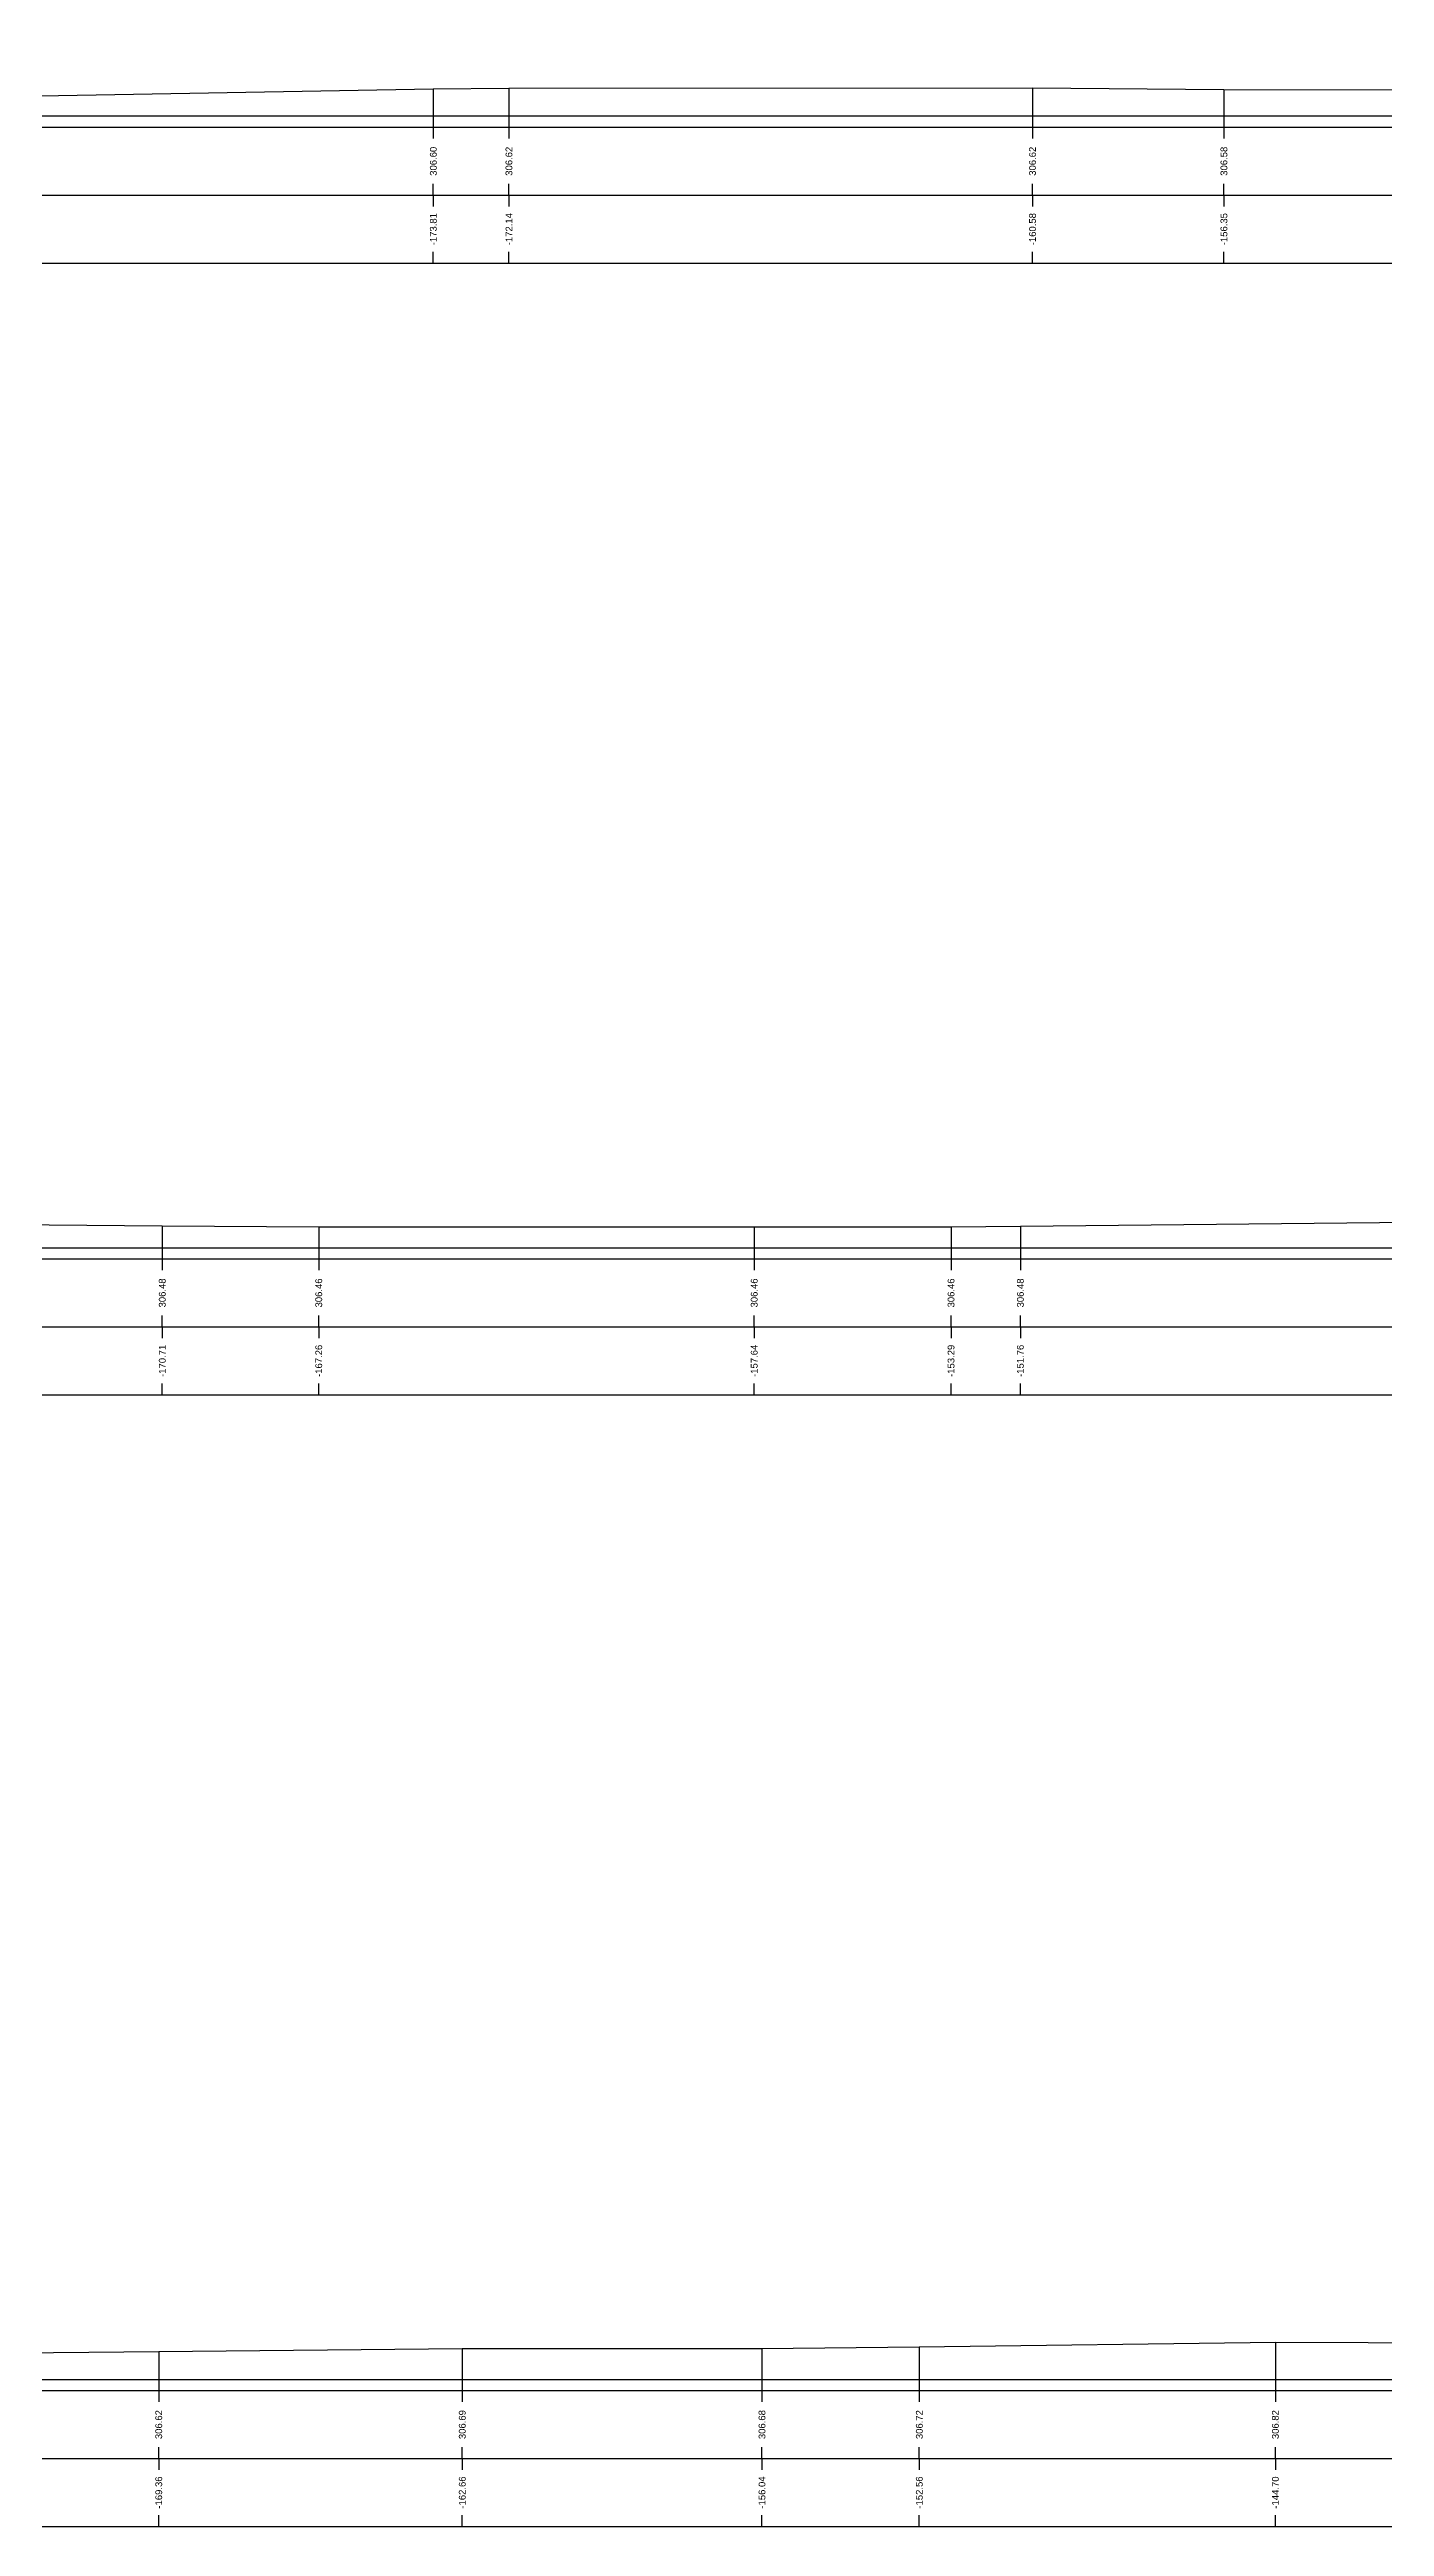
# Model space of a CAD drawing. Header units: millimetres. Extents: x -170 to 301, y 153 to 290.
# Drawn here: x -22.5 to 7, y 152.8 to 207.5 of the extents above; entities that cross this region are included whole.
import ezdxf
from ezdxf.enums import TextEntityAlignment as Align

# ---------------------------------------------------------------- set-up
doc = ezdxf.new("R2010")
doc.units = ezdxf.units.MM
doc.styles.get("Standard").update_dxf_attribs({"font": 'arial.ttf'})

msp = doc.modelspace()

# ---------------------------------------------------------------- linework, layer by layer
at = {"layer": 'band'}
for p, q in [((-14.019, 205.75), (-14.019, 205.5)), ((-12.349, 205.75), (-12.349, 205.5)), ((-0.785, 205.75), (-0.785, 205.5)), ((3.443, 205.75), (3.443, 205.5)), ((-14.019, 204.25), (-14.019, 204.5)), ((-14.019, 204.25), (-14.019, 204)), ((-12.349, 204.25), (-12.349, 204.5)), ((-12.349, 204.25), (-12.349, 204)), ((-0.785, 204.25), (-0.785, 204.5)), ((-0.785, 204.25), (-0.785, 204)), ((3.443, 204.25), (3.443, 204.5)), ((3.443, 204.25), (3.443, 204)), ((-14.019, 202.75), (-14.019, 203)), ((-12.349, 202.75), (-12.349, 203)), ((-0.785, 202.75), (-0.785, 203)), ((3.443, 202.75), (3.443, 203)), ((-20.006, 180.75), (-20.006, 180.5)), ((-16.549, 180.75), (-16.549, 180.5)), ((-6.932, 180.75), (-6.932, 180.5)), ((-2.584, 180.75), (-2.584, 180.5)), ((-1.053, 180.75), (-1.053, 180.5)), ((-20.006, 179.25), (-20.006, 179.5)), ((-16.549, 179.25), (-16.549, 179.5)), ((-6.932, 179.25), (-6.932, 179.5)), ((-2.584, 179.25), (-2.584, 179.5)), ((-1.053, 179.25), (-1.053, 179.5)), ((-20.006, 179.25), (-20.006, 179)), ((-16.549, 179.25), (-16.549, 179)), ((-6.932, 179.25), (-6.932, 179)), ((-2.584, 179.25), (-2.584, 179)), ((-1.053, 179.25), (-1.053, 179)), ((-20.006, 177.75), (-20.006, 178)), ((-16.549, 177.75), (-16.549, 178)), ((-6.932, 177.75), (-6.932, 178)), ((-2.584, 177.75), (-2.584, 178)), ((-1.053, 177.75), (-1.053, 178)), ((-20.083, 155.75), (-20.083, 155.5)), ((-13.38, 155.75), (-13.38, 155.5)), ((-6.76, 155.75), (-6.76, 155.5)), ((-3.285, 155.75), (-3.285, 155.5)), ((4.579, 155.75), (4.579, 155.5)), ((-20.083, 154.25), (-20.083, 154.5)), ((-13.38, 154.25), (-13.38, 154.5)), ((-6.76, 154.25), (-6.76, 154.5)), ((-3.285, 154.25), (-3.285, 154.5)), ((4.579, 154.25), (4.579, 154.5)), ((-20.083, 154.25), (-20.083, 154)), ((-13.38, 154.25), (-13.38, 154)), ((-6.76, 154.25), (-6.76, 154)), ((-3.285, 154.25), (-3.285, 154)), ((4.579, 154.25), (4.579, 154)), ((-20.083, 152.75), (-20.083, 153)), ((-13.38, 152.75), (-13.38, 153)), ((-6.76, 152.75), (-6.76, 153)), ((-3.285, 152.75), (-3.285, 153)), ((4.579, 152.75), (4.579, 153))]:
    msp.add_line(p, q, dxfattribs=at)
at = {"layer": 'frame'}
for p, q in [((-167.294, 205.75), (228.825, 205.75)), ((-159.794, 206), (228.825, 206)), ((-167.294, 204.25), (228.825, 204.25)), ((-167.294, 202.75), (228.825, 202.75)), ((-158.207, 180.75), (231.779, 180.75)), ((-150.707, 181), (231.779, 181)), ((-158.207, 179.25), (231.779, 179.25)), ((-158.207, 177.75), (231.779, 177.75)), ((-149.278, 156), (149.427, 156)), ((-156.778, 155.75), (149.427, 155.75)), ((-156.778, 154.25), (149.427, 154.25)), ((-156.778, 152.75), (149.427, 152.75))]:
    msp.add_line(p, q, dxfattribs=at)
at = {"layer": 'marker', "color": 253}
for p, q in [((-14.019, 206.603), (-14.019, 206)), ((-12.349, 206.616), (-12.349, 206)), ((-0.785, 206.623), (-0.785, 206)), ((3.443, 206.584), (3.443, 206)), ((-14.019, 206), (-14.019, 205.75)), ((-12.349, 206), (-12.349, 205.75)), ((-0.785, 206), (-0.785, 205.75)), ((3.443, 206), (3.443, 205.75)), ((-20.006, 181.482), (-20.006, 181)), ((-16.549, 181.46), (-16.549, 181)), ((-6.932, 181.457), (-6.932, 181)), ((-2.584, 181.458), (-2.584, 181)), ((-1.053, 181.478), (-1.053, 181)), ((-20.006, 181), (-20.006, 180.75)), ((-16.549, 181), (-16.549, 180.75)), ((-6.932, 181), (-6.932, 180.75)), ((-2.584, 181), (-2.584, 180.75)), ((-1.053, 181), (-1.053, 180.75)), ((-20.083, 156.616), (-20.083, 156)), ((-13.38, 156.685), (-13.38, 156)), ((-6.76, 156.679), (-6.76, 156)), ((-3.285, 156.716), (-3.285, 156)), ((4.579, 156.822), (4.579, 156)), ((-20.083, 156), (-20.083, 155.75)), ((-13.38, 156), (-13.38, 155.75)), ((-6.76, 156), (-6.76, 155.75)), ((-3.285, 156), (-3.285, 155.75)), ((4.579, 156), (4.579, 155.75))]:
    msp.add_line(p, q, dxfattribs=at)
at = {"layer": 'profile'}
for points in [[(-54.022, 206.662), (-51.782, 206.558), (-47.869, 206.513), (-40.004, 206.428), (-32.016, 206.33), (-25.201, 206.4), (-14.019, 206.603), (-12.349, 206.616), (-0.785, 206.623), (3.443, 206.584), (16.986, 206.573), (21.223, 206.621), (27.855, 206.564), (31.741, 206.574), (38.451, 206.743), (42.245, 206.922), (47.451, 207.208), (51.853, 207.226), (56.454, 207.212), (66.708, 207.468)], [(-52.175, 182.337), (-46.799, 182.04), (-38.988, 181.722), (-35.477, 181.67), (-27.509, 181.552), (-20.006, 181.482), (-16.549, 181.46), (-6.932, 181.457), (-2.584, 181.458), (-1.053, 181.478), (8.322, 181.57), (16.281, 181.556), (20.842, 181.587), (32.548, 181.606), (33.455, 181.599), (38.077, 181.601), (46.727, 181.588), (47.845, 181.607), (49.486, 181.658), (57.831, 181.862), (60.573, 181.588), (65.538, 181.935), (66.461, 181.972)], [(-57.023, 157.294), (-48.707, 157.079), (-46.461, 157.028), (-44.12, 156.966), (-34.775, 156.737), (-29.925, 156.638), (-23.959, 156.578), (-20.083, 156.616), (-13.38, 156.685), (-6.76, 156.679), (-3.285, 156.716), (4.579, 156.822), (14.828, 156.781), (18.848, 156.761), (21.654, 156.737), (34.118, 156.653), (37.347, 156.69), (47.438, 156.871), (56.712, 157.128), (61.064, 157.218), (66.44, 157.238)]]:
    msp.add_lwpolyline(points, dxfattribs=at)

# ---------------------------------------------------------------- texts
for s, p in [('306.60', (-14.019, 205)), ('306.62', (-12.349, 205)), ('306.62', (-0.785, 205)), ('306.58', (3.443, 205)), ('-173.81', (-14.019, 203.5)), ('-172.14', (-12.349, 203.5)), ('-160.58', (-0.785, 203.5)), ('-156.35', (3.443, 203.5)), ('306.48', (-20.006, 180)), ('306.46', (-16.549, 180)), ('306.46', (-6.932, 180)), ('306.46', (-2.584, 180)), ('306.48', (-1.053, 180)), ('-170.71', (-20.006, 178.5)), ('-167.26', (-16.549, 178.5)), ('-157.64', (-6.932, 178.5)), ('-153.29', (-2.584, 178.5)), ('-151.76', (-1.053, 178.5)), ('306.62', (-20.083, 155)), ('306.69', (-13.38, 155)), ('306.68', (-6.76, 155)), ('306.72', (-3.285, 155)), ('306.82', (4.579, 155)), ('-169.36', (-20.083, 153.5)), ('-162.66', (-13.38, 153.5)), ('-156.04', (-6.76, 153.5)), ('-152.56', (-3.285, 153.5)), ('-144.70', (4.579, 153.5))]:
    msp.add_text(s, height=0.15, rotation=90).set_placement(p, align=Align.MIDDLE)

doc.saveas('drawing.dxf')
